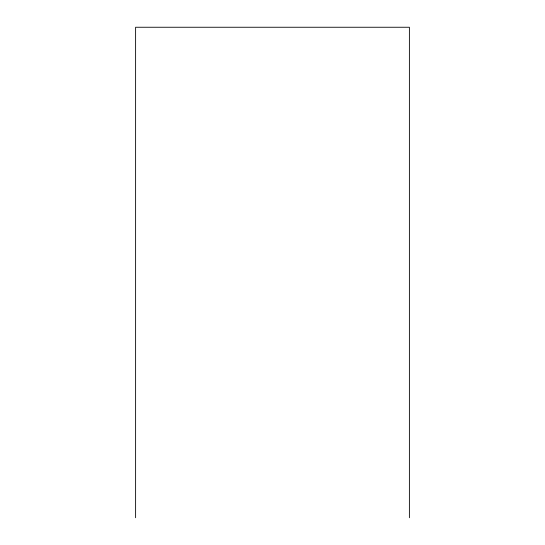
<?xml version="1.0" encoding="UTF-8"?>
<svg xmlns="http://www.w3.org/2000/svg" width="545" height="545" viewBox="0 0 545 545"><rect width="100%" height="100%" fill="white"/><g stroke="black" fill="none" stroke-linecap="round" stroke-linejoin="round"><path stroke-width="0.82" d="M409.39 517.75L409.39 27.25L135.61 27.25L135.61 517.75"/></g></svg>
